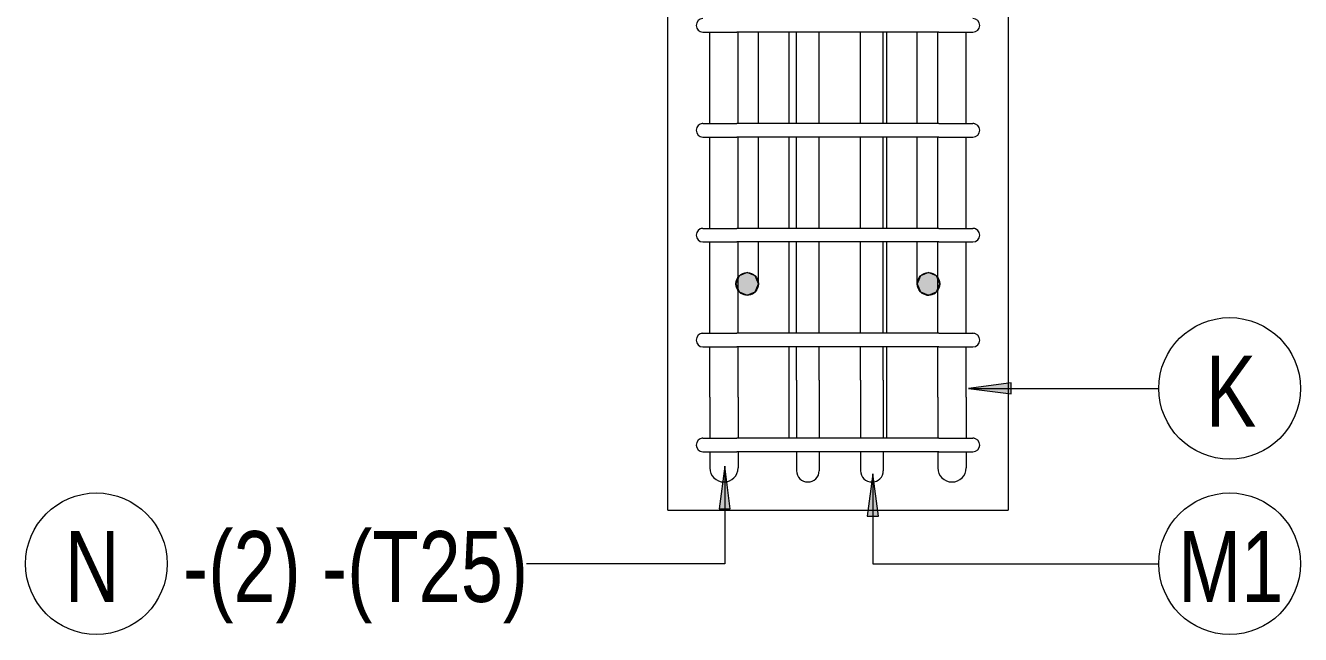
# Model space of a CAD drawing. Header units: millimetres. Extents: x 9013 to 19551, y 11604 to 23400.
# Drawn here: x 13755 to 14880, y 11604 to 12142 of the extents above; entities that cross this region are included whole.
import ezdxf

# ---------------------------------------------------------------- set-up
doc = ezdxf.new("R2010")
doc.units = ezdxf.units.MM
for name, color, linetype, lineweight in [('S-BEAM', 12, 'Continuous', 18), ('S-RBAR', 171, 'Continuous', 18), ('S-RBAR-IDEN', 171, 'Continuous', 9)]:
    doc.layers.add(name, color=color, linetype=linetype, lineweight=lineweight)
doc.styles.add('Nirmala UI Semilight', font='NirmalaS.ttf', dxfattribs={"width": 0.8, "height": 62.5})

# ---------------------------------------------------------------- blocks, each defined once
blk = doc.blocks.new('M_Rebar Tag_rfa MARK - ARROW-794226-Elevation Top 2')
at = {"layer": 'S-RBAR-IDEN'}
blk.add_circle((11210.2, 12280.7), 62.5, dxfattribs=at)

msp = doc.modelspace()

# ---------------------------------------------------------------- hatches: boundary and pattern name
at = {"layer": 'S-RBAR'}
h = msp.add_hatch(color=256, dxfattribs=at)
edge = h.paths.add_edge_path()
edge.add_arc((14391.99687, 11913.80383), 10, 0, 360)
for points in [[(14391.99687, 11903.80383), (14399.06793, 11906.73276), (14401.99687, 11913.80383), (14399.06793, 11920.8749), (14391.99687, 11923.80383), (14384.9258, 11920.8749), (14381.99687, 11913.80383), (14384.9258, 11906.73276)], [(14551.99687, 11903.80383), (14559.06793, 11906.73276), (14561.99687, 11913.80383), (14559.06793, 11920.8749), (14551.99687, 11923.80383), (14544.9258, 11920.8749), (14541.99687, 11913.80383), (14544.9258, 11906.73276)]]:
    msp.add_hatch(color=256, dxfattribs=at).paths.add_polyline_path(points)
h = msp.add_hatch(color=256, dxfattribs=at)
edge = h.paths.add_edge_path()
edge.add_arc((14551.99687, 11913.80383), 10, 0, 360)
at = {"layer": 'S-RBAR-IDEN'}
for points in [[(14587.26509, 11821.46593), (14624.76509, 11816.52896), (14624.76509, 11826.4029)], [(14372.15688, 11752.69611), (14367.21991, 11715.19611), (14377.09385, 11715.19611)], [(14502.93394, 11746.08036), (14497.99697, 11708.58036), (14507.87091, 11708.58036)]]:
    msp.add_hatch(color=256, dxfattribs=at).paths.add_polyline_path(points)

# ---------------------------------------------------------------- linework, layer by layer
at = {"layer": 'S-BEAM'}
for p, q in [((14321.99891, 11713.80383), (14321.99891, 12713.80383)), ((14622.21462, 12713.80383), (14622.21462, 11713.80383)), ((14321.99891, 11713.80383), (14622.21462, 11713.80383))]:
    msp.add_line(p, q, dxfattribs=at)
at = {"layer": 'S-RBAR'}
for p, q in [((14352.99891, 12135.99464), (14354.02113, 12135.99464)), ((14354.2907, 12135.99464), (14355.04016, 12135.99464)), ((14355.03719, 12135.99464), (14357.56733, 12135.99464)), ((14357.55827, 12135.99464), (14359.44371, 12135.99464)), ((14358.99891, 12055.35978), (14358.99891, 12135.99464)), ((14359.4351, 12135.99464), (14362.95903, 12135.99464)), ((14362.94403, 12135.99464), (14365.64614, 12135.99464)), ((14365.6314, 12135.99464), (14369.93541, 12135.99464)), ((14369.91712, 12135.99464), (14372.93876, 12135.99464)), ((14372.90881, 12135.99464), (14377.98263, 12135.99464)), ((14377.96481, 12135.99464), (14381.40325, 12135.99464)), ((14381.38312, 12135.99464), (14382.99891, 12135.99464)), ((14561.21462, 12135.99464), (14382.99891, 12135.99464)), ((14383.99891, 12055.35978), (14383.99891, 12135.99464)), ((14401.99687, 12055.35978), (14401.99687, 12135.99464)), ((14429.07081, 12055.35978), (14429.07081, 12135.99464)), ((14435.57287, 12055.35978), (14435.57287, 12135.99464)), ((14455.57287, 12055.35978), (14455.57287, 12135.99464)), ((14492.10338, 12055.35978), (14492.10338, 12135.99464)), ((14512.10338, 12055.35978), (14512.10338, 12135.99464)), ((14515.14272, 12055.35978), (14515.14272, 12135.99464)), ((14541.99687, 12055.35978), (14541.99687, 12135.99464)), ((14560.21462, 12055.35978), (14560.21462, 12135.99464)), ((14561.21462, 12135.99464), (14591.21462, 12135.99464)), ((14585.21462, 12055.35978), (14585.21462, 12135.99464)), ((14352.99891, 12055.35978), (14354.02113, 12055.35978)), ((14354.2907, 12055.35978), (14355.04016, 12055.35978)), ((14355.03719, 12055.35978), (14357.56733, 12055.35978)), ((14357.55827, 12055.35978), (14359.44371, 12055.35978)), ((14359.4351, 12055.35978), (14361.7857, 12055.35978)), ((14361.7857, 12055.35978), (14362.64751, 12055.35978)), ((14362.6223, 12055.35978), (14381.83825, 12055.35978)), ((14381.80394, 12055.35978), (14382.99891, 12055.35978)), ((14561.21462, 12055.35978), (14382.99891, 12055.35978)), ((14561.21462, 12055.35978), (14591.21462, 12055.35978)), ((14352.99891, 12043.35978), (14354.02113, 12043.35978)), ((14354.2907, 12043.35978), (14355.04016, 12043.35978)), ((14355.03719, 12043.35978), (14357.56733, 12043.35978)), ((14357.55827, 12043.35978), (14359.44371, 12043.35978)), ((14358.99891, 11962.72492), (14358.99891, 12043.35978)), ((14359.4351, 12043.35978), (14362.95903, 12043.35978)), ((14362.94403, 12043.35978), (14365.64614, 12043.35978)), ((14365.6314, 12043.35978), (14369.93541, 12043.35978)), ((14369.91712, 12043.35978), (14372.93876, 12043.35978)), ((14372.90881, 12043.35978), (14377.98263, 12043.35978)), ((14377.96481, 12043.35978), (14381.40325, 12043.35978)), ((14381.38312, 12043.35978), (14382.99891, 12043.35978)), ((14561.21462, 12043.35978), (14382.99891, 12043.35978)), ((14383.99891, 11962.72492), (14383.99891, 12043.35978)), ((14401.99687, 11993.80383), (14401.99687, 12043.35978)), ((14429.07081, 11962.72492), (14429.07081, 12043.35978)), ((14435.57287, 11962.72492), (14435.57287, 12043.35978)), ((14455.57287, 11962.72492), (14455.57287, 12043.35978)), ((14492.10338, 11962.72492), (14492.10338, 12043.35978)), ((14512.10338, 11962.72492), (14512.10338, 12043.35978)), ((14515.14272, 11962.72492), (14515.14272, 12043.35978)), ((14541.99687, 11993.80383), (14541.99687, 12043.35978)), ((14560.21462, 11962.72492), (14560.21462, 12043.35978)), ((14561.21462, 12043.35978), (14591.21462, 12043.35978)), ((14585.21462, 11962.72492), (14585.21462, 12043.35978)), ((14401.99687, 11962.70271), (14401.99687, 11993.80383)), ((14541.99687, 11962.70271), (14541.99687, 11993.80383)), ((14352.99891, 11962.72492), (14354.02113, 11962.72492)), ((14354.2907, 11962.72492), (14355.04016, 11962.72492)), ((14355.03719, 11962.72492), (14357.56733, 11962.72492)), ((14357.55827, 11962.72492), (14359.44371, 11962.72492)), ((14359.4351, 11962.72492), (14361.7857, 11962.72492)), ((14361.7857, 11962.72492), (14362.64751, 11962.72492)), ((14362.6223, 11962.72492), (14381.83825, 11962.72492)), ((14381.80394, 11962.72492), (14382.99891, 11962.72492)), ((14561.21462, 11962.72492), (14382.99891, 11962.72492)), ((14561.21462, 11962.72492), (14591.21462, 11962.72492)), ((14352.99891, 11950.72492), (14354.02113, 11950.72492)), ((14354.2907, 11950.72492), (14355.04016, 11950.72492)), ((14355.03719, 11950.72492), (14357.56733, 11950.72492)), ((14357.55827, 11950.72492), (14359.44371, 11950.72492)), ((14358.99891, 11870.09005), (14358.99891, 11950.72492)), ((14359.4351, 11950.72492), (14362.95903, 11950.72492)), ((14362.94403, 11950.72492), (14365.64614, 11950.72492)), ((14365.6314, 11950.72492), (14369.93541, 11950.72492)), ((14369.91712, 11950.72492), (14372.93876, 11950.72492)), ((14372.90881, 11950.72492), (14377.98263, 11950.72492)), ((14377.96481, 11950.72492), (14381.40325, 11950.72492)), ((14381.38312, 11950.72492), (14382.99891, 11950.72492)), ((14561.21462, 11950.72492), (14382.99891, 11950.72492)), ((14383.99891, 11870.09005), (14383.99891, 11950.72492)), ((14401.99687, 11913.80383), (14401.99687, 11950.65709)), ((14429.07081, 11870.09005), (14429.07081, 11950.72492)), ((14435.57287, 11870.09005), (14435.57287, 11950.72492)), ((14455.57287, 11870.09005), (14455.57287, 11950.72492)), ((14492.10338, 11870.09005), (14492.10338, 11950.72492)), ((14512.10338, 11870.09005), (14512.10338, 11950.72492)), ((14515.14272, 11870.09005), (14515.14272, 11950.72492)), ((14541.99687, 11913.80383), (14541.99687, 11950.65709)), ((14560.21462, 11870.09005), (14560.21462, 11950.72492)), ((14561.21462, 11950.72492), (14591.21462, 11950.72492)), ((14585.21462, 11870.09005), (14585.21462, 11950.72492)), ((14391.99687, 11923.80383), (14384.9258, 11920.8749)), ((14399.06793, 11920.8749), (14391.99687, 11923.80383)), ((14551.99687, 11923.80383), (14544.9258, 11920.8749)), ((14559.06793, 11920.8749), (14551.99687, 11923.80383)), ((14384.9258, 11920.8749), (14381.99687, 11913.80383)), ((14381.99687, 11913.80383), (14384.9258, 11906.73276)), ((14401.99687, 11913.80383), (14399.06793, 11920.8749)), ((14399.06793, 11906.73276), (14401.99687, 11913.80383)), ((14544.9258, 11920.8749), (14541.99687, 11913.80383)), ((14541.99687, 11913.80383), (14544.9258, 11906.73276)), ((14561.99687, 11913.80383), (14559.06793, 11920.8749)), ((14559.06793, 11906.73276), (14561.99687, 11913.80383)), ((14384.9258, 11906.73276), (14391.99687, 11903.80383)), ((14391.99687, 11903.80383), (14399.06793, 11906.73276)), ((14544.9258, 11906.73276), (14551.99687, 11903.80383)), ((14551.99687, 11903.80383), (14559.06793, 11906.73276)), ((14352.99891, 11870.09005), (14354.02113, 11870.09005)), ((14354.2907, 11870.09005), (14355.04016, 11870.09005)), ((14355.03719, 11870.09005), (14357.56733, 11870.09005)), ((14357.55827, 11870.09005), (14359.44371, 11870.09005)), ((14359.4351, 11870.09005), (14361.7857, 11870.09005)), ((14361.7857, 11870.09005), (14362.64751, 11870.09005)), ((14362.6223, 11870.09005), (14381.83825, 11870.09005)), ((14381.80394, 11870.09005), (14382.99891, 11870.09005)), ((14561.21462, 11870.09005), (14382.99891, 11870.09005)), ((14561.21462, 11870.09005), (14591.21462, 11870.09005)), ((14352.99891, 11858.09005), (14354.02113, 11858.09005)), ((14354.2907, 11858.09005), (14355.04016, 11858.09005)), ((14355.03719, 11858.09005), (14357.56733, 11858.09005)), ((14357.55827, 11858.09005), (14359.44371, 11858.09005)), ((14358.99891, 11813.80383), (14358.99891, 11858.09005)), ((14359.4351, 11858.09005), (14362.95903, 11858.09005)), ((14362.94403, 11858.09005), (14365.64614, 11858.09005)), ((14365.6314, 11858.09005), (14369.93541, 11858.09005)), ((14369.91712, 11858.09005), (14372.93876, 11858.09005)), ((14372.90881, 11858.09005), (14377.98263, 11858.09005)), ((14377.96481, 11858.09005), (14381.40325, 11858.09005)), ((14381.38312, 11858.09005), (14382.99891, 11858.09005)), ((14561.21462, 11858.09005), (14382.99891, 11858.09005)), ((14383.99891, 11813.80383), (14383.99891, 11858.09005)), ((14429.07081, 11777.45519), (14429.07081, 11858.09005)), ((14435.57287, 11828.80383), (14435.57287, 11858.09005)), ((14455.57287, 11828.80383), (14455.57287, 11858.09005)), ((14492.10338, 11828.80383), (14492.10338, 11858.09005)), ((14512.10338, 11828.80383), (14512.10338, 11858.09005)), ((14515.14272, 11777.45519), (14515.14272, 11858.09005)), ((14560.21462, 11813.80383), (14560.21462, 11858.09005)), ((14561.21462, 11858.09005), (14591.21462, 11858.09005)), ((14585.21462, 11813.80383), (14585.21462, 11858.09005)), ((14435.57287, 11828.80383), (14435.57287, 11777.21419)), ((14455.57287, 11828.80383), (14455.57287, 11777.21419)), ((14492.10338, 11828.80383), (14492.10338, 11777.21419)), ((14512.10338, 11828.80383), (14512.10338, 11777.21419)), ((14358.99891, 11813.80383), (14358.99891, 11777.34949)), ((14383.99891, 11813.80383), (14383.99891, 11777.34949)), ((14560.21462, 11813.80383), (14560.21462, 11777.34949)), ((14585.21462, 11813.80383), (14585.21462, 11777.34949)), ((14352.99891, 11777.45519), (14354.02113, 11777.45519)), ((14354.2907, 11777.45519), (14355.04016, 11777.45519)), ((14355.03719, 11777.45519), (14357.56733, 11777.45519)), ((14357.55827, 11777.45519), (14359.44371, 11777.45519)), ((14359.4351, 11777.45519), (14361.7857, 11777.45519)), ((14361.7857, 11777.45519), (14362.64751, 11777.45519)), ((14362.6223, 11777.45519), (14381.83825, 11777.45519)), ((14381.80394, 11777.45519), (14382.99891, 11777.45519)), ((14561.21462, 11777.45519), (14382.99891, 11777.45519)), ((14561.21462, 11777.45519), (14591.21462, 11777.45519)), ((14352.99891, 11765.45519), (14354.02113, 11765.45519)), ((14354.2907, 11765.45519), (14355.04016, 11765.45519)), ((14355.03719, 11765.45519), (14357.56733, 11765.45519)), ((14357.55827, 11765.45519), (14359.44371, 11765.45519)), ((14358.99891, 11765.22322), (14358.99891, 11751.30383)), ((14359.4351, 11765.45519), (14362.95903, 11765.45519)), ((14362.94403, 11765.45519), (14365.64614, 11765.45519)), ((14365.6314, 11765.45519), (14369.93541, 11765.45519)), ((14369.91712, 11765.45519), (14372.93876, 11765.45519)), ((14372.90881, 11765.45519), (14377.98263, 11765.45519)), ((14377.96481, 11765.45519), (14381.40325, 11765.45519)), ((14381.38312, 11765.45519), (14382.99891, 11765.45519)), ((14561.21462, 11765.45519), (14382.99891, 11765.45519)), ((14383.99891, 11765.22322), (14383.99891, 11751.30383)), ((14435.57287, 11765.19414), (14435.57287, 11748.80383)), ((14455.57287, 11765.19414), (14455.57287, 11748.80383)), ((14492.10338, 11765.19414), (14492.10338, 11748.80383)), ((14512.10338, 11765.19414), (14512.10338, 11748.80383)), ((14560.21462, 11765.22322), (14560.21462, 11751.30383)), ((14561.21462, 11765.45519), (14591.21462, 11765.45519)), ((14585.21462, 11765.22322), (14585.21462, 11751.30383))]:
    msp.add_line(p, q, dxfattribs=at)
for centre in [(14391.99687, 11913.80383), (14551.99687, 11913.80383)]:
    msp.add_circle(centre, 10, dxfattribs=at)
for centre, radius, start, end in [((14352.99891, 12141.99464), 6, 90, 270), ((14352.99891, 12141.99464), 6, 90, 270), ((14591.21462, 12141.99464), 6, 270, 90), ((14352.99891, 12049.35978), 6, 90, 270), ((14352.99891, 12049.35978), 6, 90, 270), ((14352.99891, 12049.35978), 6, 90, 105), ((14591.21462, 12049.35978), 6, 75, 90), ((14591.21462, 12049.35978), 6, 270, 90), ((14352.99891, 11956.72492), 6, 90, 270), ((14352.99891, 11956.72492), 6, 90, 270), ((14352.99891, 11956.72492), 6, 90, 105), ((14591.21462, 11956.72492), 6, 75, 90), ((14591.21462, 11956.72492), 6, 270, 90), ((14391.99687, 11913.80383), 10, 216.25128509, 0), ((14551.99687, 11913.80383), 10, 180, 325.82336497), ((14352.99891, 11864.09005), 6, 90, 270), ((14352.99891, 11864.09005), 6, 90, 270), ((14352.99891, 11864.09005), 6, 90, 105), ((14591.21462, 11864.09005), 6, 75, 90), ((14591.21462, 11864.09005), 6, 270, 90), ((14352.99891, 11771.45519), 6, 90, 270), ((14352.99891, 11771.45519), 6, 90, 270), ((14352.99891, 11771.45519), 6, 90, 105), ((14591.21462, 11771.45519), 6, 75, 90), ((14591.21462, 11771.45519), 6, 270, 90), ((14371.49891, 11751.30383), 12.5, 180, 0), ((14445.57287, 11748.80383), 10, 180, 360), ((14502.10338, 11748.80383), 10, 180, 0), ((14572.71462, 11751.30383), 12.5, 180, 0)]:
    msp.add_arc(centre, radius, start, end, dxfattribs=at)
at = {"layer": 'S-RBAR-IDEN'}
for p, q in [((14624.76509, 11826.4029), (14587.26509, 11821.46593)), ((14587.26509, 11821.46593), (14624.76509, 11816.52896)), ((14587.26509, 11821.46593), (14755.1336, 11821.46593)), ((14624.76509, 11816.52896), (14624.76509, 11826.4029)), ((14372.15688, 11752.69611), (14367.21991, 11715.19611)), ((14377.09385, 11715.19611), (14372.15688, 11752.69611)), ((14372.15688, 11752.69611), (14372.15688, 11666.63216)), ((14502.93394, 11746.08036), (14497.99697, 11708.58036)), ((14507.87091, 11708.58036), (14502.93394, 11746.08036)), ((14502.93394, 11746.08036), (14502.93394, 11666.63216)), ((14367.21991, 11715.19611), (14377.09385, 11715.19611)), ((14497.99697, 11708.58036), (14507.87091, 11708.58036)), ((14372.15688, 11666.63216), (14197.25265, 11666.63216)), ((14502.93394, 11666.63216), (14755.1336, 11666.63216))]:
    msp.add_line(p, q, dxfattribs=at)

# ---------------------------------------------------------------- block references
for p in [(3607.42941, -459.21984), (2607.66637, -614.05361), (3607.42941, -614.05361)]:
    msp.add_blockref('M_Rebar Tag_rfa MARK - ARROW-794226-Elevation Top 2', p, dxfattribs=at)

# ---------------------------------------------------------------- texts
at = {"layer": 'S-RBAR-IDEN', "char_height": 62.5, "attachment_point": 1, "style": 'Nirmala UI Semilight'}
for s, insert, width in [('K', (14796.45287, 11850.26711), 46.497875), ('-(2) -(T25)', (13894.25265, 11695.43334), 365.5695), ('N', (13790.08983, 11695.43334), 62.531625), ('M1', (14772.05287, 11695.43334), 105.82275)]:
    msp.add_mtext(s, dxfattribs=dict(at, insert=insert, width=width))

doc.saveas('drawing.dxf')
